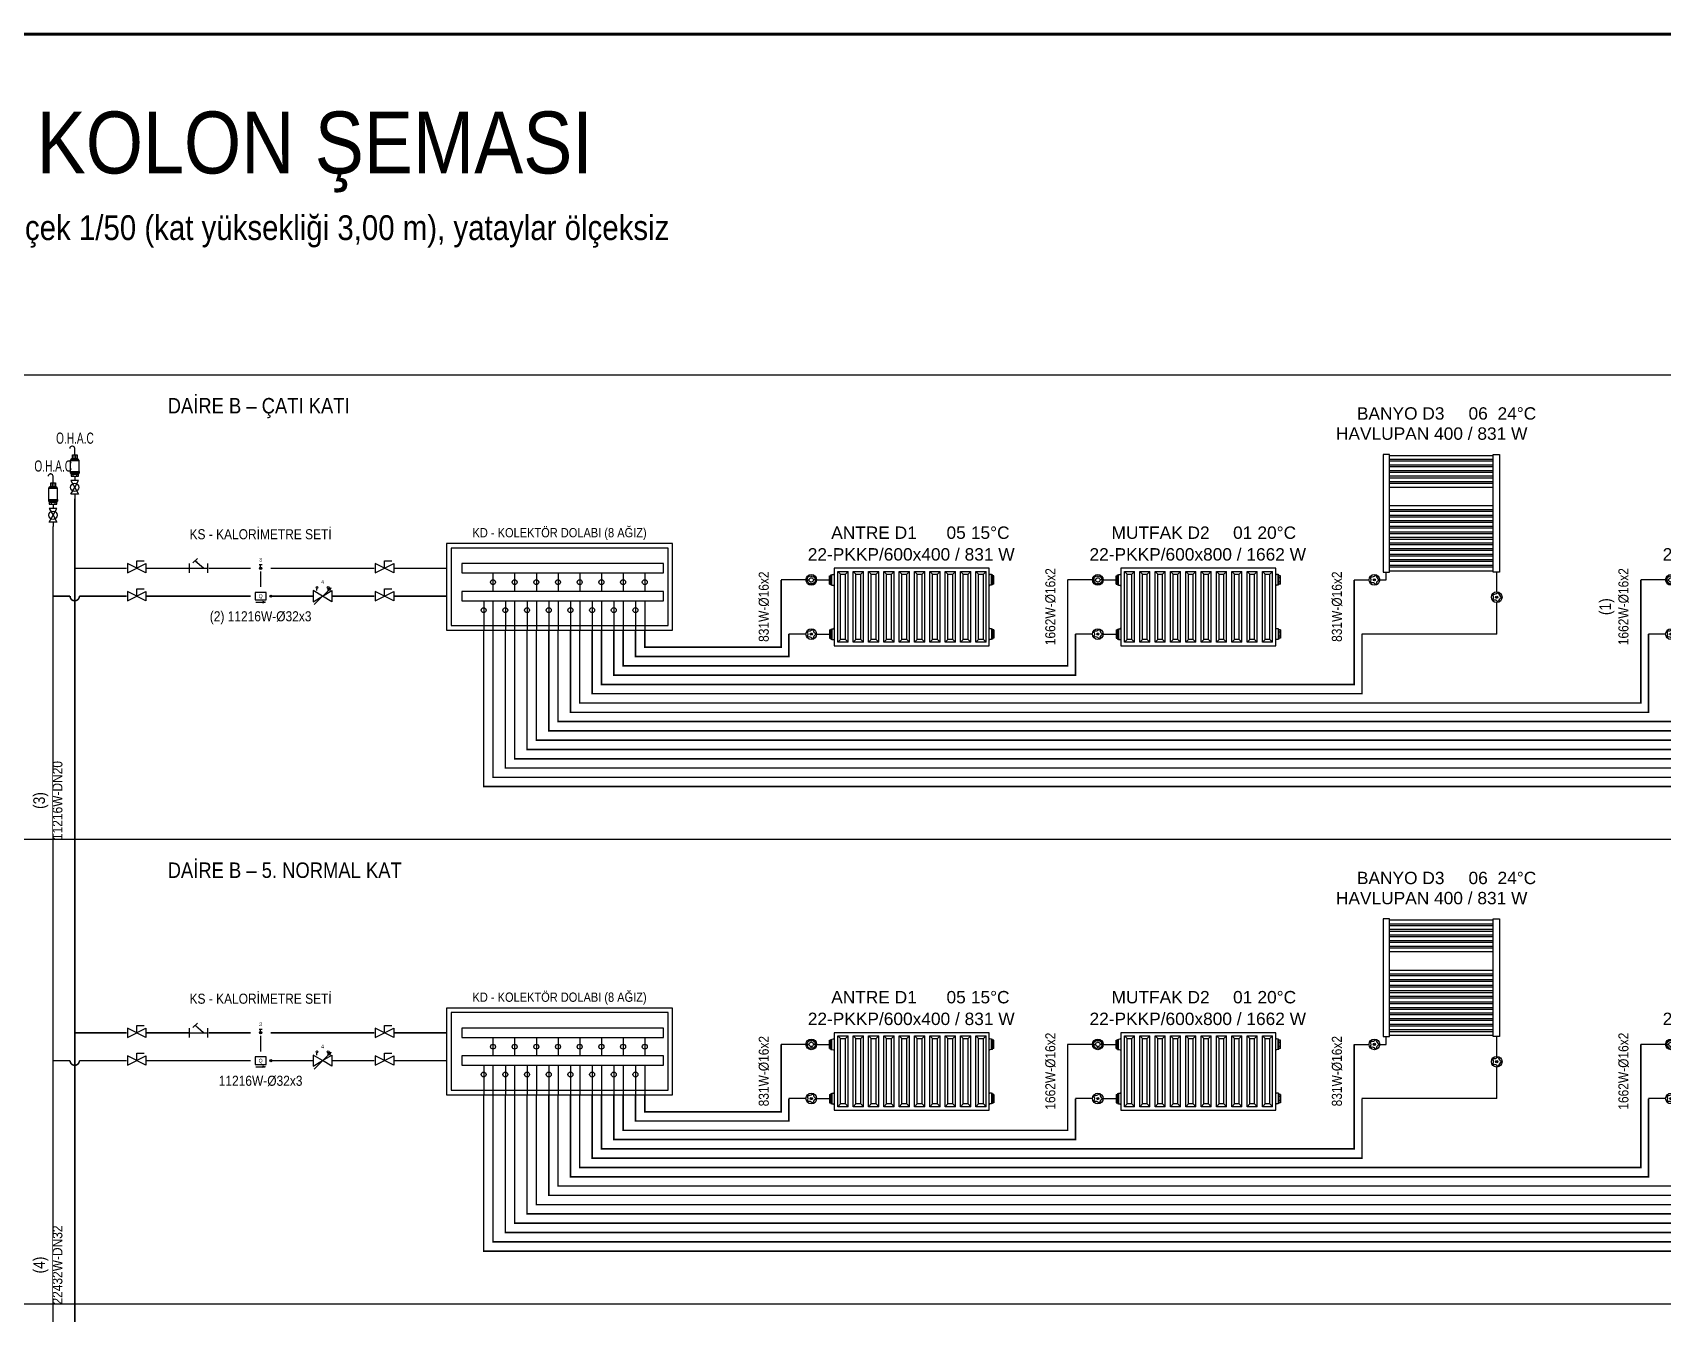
# Model space of a CAD drawing. Header units: centimetres. Extents: x -797 to 10101, y -12981 to 1521.
# Drawn here: x 4873 to 5925, y -2406 to -1579 of the extents above; entities that cross this region are included whole.
import ezdxf
from ezdxf.enums import TextEntityAlignment as Align

# ---------------------------------------------------------------- set-up
doc = ezdxf.new("R2010")
doc.units = ezdxf.units.CM
doc.linetypes.add('DASHED', pattern=[1.524, 1.27, -0.254])
doc.linetypes.add('ISITMA DONUS HATTI', pattern=[1.66, 1.57, -0.02, -0.07])
for name, color, linetype in [('MTY-ISITMA-DONUS-BORU', 30, 'ISITMA DONUS HATTI'), ('MTY-ISITMA-GIDIS-BORU', 10, 'Continuous'), ('MTY-RADYATÖR', 2, 'Continuous'), ('MTY-VANA', 1, 'Continuous'), ('ROTAS-BASLIK', 7, 'Continuous'), ('ROTAS-CIHAZ', 135, 'Continuous'), ('ROTAS-DENEME', 1, 'Continuous'), ('ROTAS-ISITMA-CAP', 41, 'Continuous'), ('ROTAS-ISITMA-DONUS', 30, 'DASHED'), ('ROTAS-ISITMA-GIDIS', 10, 'Continuous'), ('ROTAS-ISITMA-KOLEKTOR', 6, 'Continuous'), ('ROTAS-ISITMA-SEMBOL', 1, 'Continuous'), ('ROTAS-ISITMA-SINYAL', 3, 'DASHED'), ('ROTAS-KAT-BANDI', 8, 'Continuous'), ('ROTAS-KRITIK', 1, 'Continuous'), ('ROTAS-MASKE', 7, 'Continuous'), ('ROTAS-PAFTA', 7, 'Continuous'), ('ROTAS-RADYATOR', 2, 'Continuous'), ('ROTAS-VANA', 1, 'Continuous'), ('ROTAS-YAZI', 7, 'Continuous')]:
    doc.layers.add(name, color=color, linetype=linetype)
doc.styles.add('CAP', font='wturkce.SHX', dxfattribs={"width": 0.65})
doc.styles.add('MTYCAPLT', font='arial.ttf', dxfattribs={"width": 0.65, "height": 1})
doc.styles.add('ROTAS', font='arial.ttf')

# ---------------------------------------------------------------- blocks, each defined once
blk = doc.blocks.new('ROTAS-KOLEKTOR-SEMA-8')
for p, q in [((30, 37), (30, 25)), ((44, 37), (44, 25)), ((58, 37), (58, 25)), ((72, 37), (72, 25)), ((86, 37), (86, 25)), ((100, 37), (100, 25)), ((114, 37), (114, 25)), ((128, 37), (128, 25)), ((24, 19), (24, 0)), ((30, 19), (30, 0)), ((38, 19), (38, 0)), ((44, 19), (44, 0)), ((52, 19), (52, 0)), ((58, 19), (58, 0)), ((66, 19), (66, 0)), ((72, 19), (72, 0)), ((80, 19), (80, 0)), ((86, 19), (86, 0)), ((94, 19), (94, 0)), ((100, 19), (100, 0)), ((108, 19), (108, 0)), ((114, 19), (114, 0)), ((122, 19), (122, 0)), ((128, 19), (128, 0))]:
    blk.add_line(p, q)
for points in [[(0, 0), (146, 0), (146, 56), (0, 56)], [(3, 3), (143, 3), (143, 53), (3, 53)], [(10, 37), (140, 37), (140, 43), (10, 43)], [(10, 19), (140, 19), (140, 25), (10, 25)]]:
    blk.add_lwpolyline(points, close=True)
for centre in [(30, 31), (44, 31), (58, 31), (72, 31), (86, 31), (100, 31), (114, 31), (128, 31), (24, 13), (38, 13), (52, 13), (66, 13), (80, 13), (94, 13), (108, 13), (122, 13)]:
    blk.add_circle(centre, 1.6)
blk = doc.blocks.new('MTY-KURESEL VANA')
at = {"layer": 'MTY-VANA'}
for p, q in [((0, 0), (0, 8)), ((0, 8), (8, 8))]:
    blk.add_line(p, q, dxfattribs=at)
blk.add_lwpolyline([(-10, 5), (-10, -5), (10, 5), (10, -5), (-10, 5)], dxfattribs=at)
at = {"layer": 'MTY-VANA', "style": 'CAP', "width": 0.65}
blk.add_attdef('CAP', text='', height=5, rotation=26.5651, dxfattribs=at).set_placement((0, 0), align=Align.CENTER)
blk = doc.blocks.new('MTY-PISLIK TUTUCU')
at = {"layer": 'MTY-VANA'}
for p, q in [((-10, -5), (-10, 5)), ((-10, 0), (10, 0)), ((10, -5), (10, 5))]:
    blk.add_line(p, q, dxfattribs=at)
at = {"layer": 'MTY-VANA', "color": 1, "ltscale": 75}
for p, q in [((-6.1, 5.8), (-1.4, 10.5)), ((5.1, 0), (-3.7, 8.1))]:
    blk.add_line(p, q, dxfattribs=at)
at = {"layer": 'MTY-VANA', "style": 'CAP', "width": 0.65}
blk.add_attdef('CAP', text='', height=5, dxfattribs=at).set_placement((0, 0), align=Align.CENTER)
blk = doc.blocks.new('ROTAS-KALORIMETRE-SENSOR')
blk.add_hatch(color=7).paths.add_polyline_path([(1.2, 0), (1.2, 0.3), (1, 0.6), (0.8, 0.8), (0.6, 1), (0.3, 1.2), (0, 1.2), (-0.3, 1.2), (-0.6, 1), (-0.8, 0.8), (-1, 0.6), (-1.2, 0.3), (-1.2, 0), (-1.2, -0.3), (-1, -0.6), (-0.8, -0.8), (-0.6, -1), (-0.3, -1.2), (0, -1.2), (0.3, -1.2), (0.6, -1), (0.8, -0.8), (1, -0.6), (1.2, -0.3)])
for p, q in [((-1.6, 4), (1.6, 4)), ((0, 1.2), (0, 4))]:
    blk.add_line(p, q)
blk.add_circle((0, 0), 1.2)
at = {"style": 'ROTAS'}
blk.add_attdef('NO', text='', height=6, dxfattribs=at).set_placement((0, 6), align=Align.BOTTOM_CENTER)
blk = doc.blocks.new('ROTAS-KALORIMETRE-KM')
blk.add_hatch(color=7).paths.add_polyline_path([(12.2, 0), (12.2, 0.3), (12, 0.6), (11.8, 0.8), (11.6, 1), (11.3, 1.2), (11, 1.2), (10.7, 1.2), (10.4, 1), (10.2, 0.8), (10, 0.6), (9.8, 0.3), (9.8, 0), (9.8, -0.3), (10, -0.6), (10.2, -0.8), (10.4, -1), (10.7, -1.2), (11, -1.2), (11.3, -1.2), (11.6, -1), (11.8, -0.8), (12, -0.6), (12.2, -0.3)])
blk.add_line((-5, -6.5), (5, -6.5))
blk.add_lwpolyline([(-6, -4), (6, -4), (6, 4), (-6, 4)], close=True)
blk.add_lwpolyline([(2, -5.5), (5, -6.5), (2, -7.5)])
blk.add_circle((11, 0), 1.2)
at = {"style": 'ROTAS'}
blk.add_text('Q', height=4, dxfattribs=at).set_placement((0, 0), align=Align.MIDDLE_CENTER)
blk.add_attdef('NO', text='', height=6, dxfattribs=at).set_placement((0, 7), align=Align.BOTTOM_CENTER)
blk = doc.blocks.new('ROTAS-BALANS-VANASI')
for p, q in [((-9, -9), (9, 9)), ((-6, 6), (-6, 8.4)), ((6, 6), (6, 8.4))]:
    blk.add_line(p, q)
for points in [[(-10, 6), (-10, -6), (0, 0)], [(10, 6), (10, -6), (0, 0)]]:
    blk.add_lwpolyline(points, close=True)
blk.add_lwpolyline([(5.6, 7.3), (9, 9), (7.3, 5.6)])
for centre in [(-6, 9.4), (6, 9.4)]:
    blk.add_circle(centre, 1)
at = {"style": 'ROTAS'}
blk.add_attdef('NO', text='', height=6, dxfattribs=at).set_placement((0, 12), align=Align.BOTTOM_CENTER)
blk = doc.blocks.new('MTY-RADYATOR KOLON')
at = {"layer": 'MTY-ISITMA-DONUS-BORU'}
for p, q in [((11, 22.5), (0, 22.5)), ((17.9, 22.5), (26.3, 22.5))]:
    blk.add_line(p, q, dxfattribs=at)
at = {"layer": 'MTY-ISITMA-GIDIS-BORU'}
for p, q in [((11, 57.5), (-5, 57.5)), ((17.9, 57.5), (26.3, 57.5))]:
    blk.add_line(p, q, dxfattribs=at)
at = {"layer": 'MTY-RADYATÖR', "color": 15}
for p, q in [((11.7, 57.5), (12.5, 57.5)), ((12.3, 58.4), (11.9, 58.5)), ((12.3, 56.6), (11.9, 56.5)), ((12.8, 59.1), (12.5, 59.4)), ((12.8, 55.9), (12.5, 55.6)), ((13.4, 60), (13.6, 59.6)), ((13.4, 55), (13.6, 55.4)), ((14.5, 60.2), (14.5, 59.4)), ((14.5, 54.8), (14.5, 55.6)), ((15.5, 60), (15.3, 59.6)), ((15.5, 55), (15.3, 55.4)), ((16.1, 59.1), (16.4, 59.4)), ((16.1, 55.9), (16.4, 55.6)), ((17.2, 57.5), (16.4, 57.5)), ((16.6, 58.4), (17, 58.5)), ((16.6, 56.6), (17, 56.5)), ((26.3, 60.2), (27.2, 60.2)), ((26.3, 58.8), (26.3, 60.2)), ((26.3, 58.8), (27.2, 58.8)), ((26.3, 56.2), (26.3, 58.8)), ((26.3, 56.2), (27.2, 56.2)), ((26.3, 54.8), (26.3, 56.2)), ((26.3, 54.8), (27.2, 54.8)), ((27.2, 60.2), (27.2, 60.7)), ((27.2, 60.7), (27.8, 60.7)), ((27.2, 58.8), (27.2, 60.2)), ((27.2, 56.2), (27.2, 58.8)), ((27.2, 54.8), (27.2, 56.2)), ((27.2, 54.3), (27.2, 54.8)), ((27.2, 54.3), (27.8, 54.3)), ((27.8, 60.9), (28.8, 61)), ((27.8, 60.7), (27.8, 60.9)), ((27.8, 54.3), (27.8, 60.7)), ((27.8, 54.1), (27.8, 54.3)), ((27.8, 54.1), (28.8, 54)), ((31.6, 17.2), (31.6, 63)), ((31.6, 63), (38.2, 63)), ((33.4, 61.3), (31.6, 63)), ((33.4, 19), (33.4, 61.3)), ((33.4, 61.3), (36.5, 61.3)), ((36.5, 61.3), (38.2, 63)), ((36.5, 19), (36.5, 61.3)), ((38.2, 17.2), (38.2, 63)), ((41.5, 17.2), (41.5, 63)), ((43.3, 61.3), (41.5, 63)), ((41.5, 63), (48.1, 63)), ((43.3, 19), (43.3, 61.3)), ((43.3, 61.3), (46.4, 61.3)), ((46.4, 61.3), (48.1, 63)), ((46.4, 19), (46.4, 61.3)), ((48.1, 17.2), (48.1, 63)), ((51.5, 17.2), (51.5, 63)), ((53.2, 61.3), (51.5, 63)), ((51.5, 63), (58, 63)), ((53.2, 19), (53.2, 61.3)), ((53.2, 61.3), (56.3, 61.3)), ((56.3, 61.3), (58, 63)), ((56.3, 19), (56.3, 61.3)), ((58, 17.2), (58, 63)), ((61.4, 17.2), (61.4, 63)), ((61.4, 63), (67.9, 63)), ((63.1, 61.3), (61.4, 63)), ((63.1, 19), (63.1, 61.3)), ((63.1, 61.3), (66.2, 61.3)), ((66.2, 61.3), (67.9, 63)), ((66.2, 19), (66.2, 61.3)), ((67.9, 17.2), (67.9, 63)), ((71.3, 17.2), (71.3, 63)), ((71.3, 63), (77.8, 63)), ((73, 61.3), (71.3, 63)), ((73, 19), (73, 61.3)), ((73, 61.3), (76.1, 61.3)), ((76.1, 61.3), (77.8, 63)), ((76.1, 19), (76.1, 61.3)), ((77.8, 17.2), (77.8, 63)), ((81.2, 17.2), (81.2, 63)), ((81.2, 63), (87.7, 63)), ((82.9, 61.3), (81.2, 63)), ((82.9, 19), (82.9, 61.3)), ((82.9, 61.3), (86, 61.3)), ((86, 61.3), (87.7, 63)), ((86, 19), (86, 61.3)), ((87.7, 17.2), (87.7, 63)), ((91.1, 17.2), (91.1, 63)), ((91.1, 63), (97.6, 63)), ((92.8, 61.3), (91.1, 63)), ((92.8, 19), (92.8, 61.3)), ((92.8, 61.3), (95.9, 61.3)), ((95.9, 61.3), (97.6, 63)), ((95.9, 19), (95.9, 61.3)), ((97.6, 17.2), (97.6, 63)), ((101, 17.2), (101, 63)), ((101, 63), (107.5, 63)), ((102.7, 61.3), (101, 63)), ((102.7, 19), (102.7, 61.3)), ((102.7, 61.3), (105.8, 61.3)), ((105.8, 61.3), (107.5, 63)), ((105.8, 19), (105.8, 61.3)), ((107.5, 17.2), (107.5, 63)), ((110.9, 17.2), (110.9, 63)), ((110.9, 63), (117.4, 63)), ((112.6, 61.3), (110.9, 63)), ((112.6, 19), (112.6, 61.3)), ((112.6, 61.3), (115.7, 61.3)), ((115.7, 61.3), (117.4, 63)), ((115.7, 19), (115.7, 61.3)), ((117.4, 17.2), (117.4, 63)), ((120.8, 17.2), (120.8, 63)), ((120.8, 63), (127.3, 63)), ((122.5, 61.3), (120.8, 63)), ((122.5, 19), (122.5, 61.3)), ((122.5, 61.3), (125.6, 61.3)), ((125.6, 61.3), (127.3, 63)), ((125.6, 19), (125.6, 61.3)), ((127.3, 17.2), (127.3, 63)), ((130.8, 60.9), (129.8, 61)), ((130.8, 54.1), (129.8, 54)), ((130.8, 60.7), (130.8, 60.9)), ((130.8, 54.3), (130.8, 60.7)), ((131.4, 60.7), (130.8, 60.7)), ((131.4, 54.3), (130.8, 54.3)), ((130.8, 54.1), (130.8, 54.3)), ((131.4, 60.2), (131.4, 60.7)), ((132.3, 60.2), (131.4, 60.2)), ((131.4, 58.8), (131.4, 60.2)), ((132.3, 58.8), (131.4, 58.8)), ((131.4, 56.2), (131.4, 58.8)), ((132.3, 56.2), (131.4, 56.2)), ((131.4, 54.8), (131.4, 56.2)), ((132.3, 54.8), (131.4, 54.8)), ((131.4, 54.3), (131.4, 54.8)), ((132.3, 58.8), (132.3, 60.2)), ((132.3, 56.2), (132.3, 58.8)), ((132.3, 54.8), (132.3, 56.2)), ((15.2, 22.5), (13.8, 22.5)), ((26.3, 25.2), (27.2, 25.2)), ((26.3, 25.2), (26.3, 23.8)), ((26.3, 23.8), (27.2, 23.8)), ((26.3, 23.8), (26.3, 21.2)), ((26.3, 21.2), (27.2, 21.2)), ((26.3, 21.2), (26.3, 19.8)), ((27.2, 25.7), (27.8, 25.7)), ((27.2, 25.7), (27.2, 25.2)), ((27.2, 25.2), (27.2, 23.8)), ((27.2, 23.8), (27.2, 21.2)), ((27.2, 21.2), (27.2, 19.8)), ((27.8, 25.9), (28.8, 26)), ((27.8, 25.9), (27.8, 25.7)), ((27.8, 25.7), (27.8, 19.3)), ((130.8, 25.9), (129.8, 26)), ((130.8, 25.9), (130.8, 25.7)), ((130.8, 25.7), (130.8, 19.3)), ((131.4, 25.7), (130.8, 25.7)), ((131.4, 25.7), (131.4, 25.2)), ((132.3, 25.2), (131.4, 25.2)), ((131.4, 25.2), (131.4, 23.8)), ((132.3, 23.8), (131.4, 23.8)), ((131.4, 23.8), (131.4, 21.2)), ((132.3, 21.2), (131.4, 21.2)), ((131.4, 21.2), (131.4, 19.8)), ((132.3, 25.2), (132.3, 23.8)), ((132.3, 23.8), (132.3, 21.2)), ((132.3, 21.2), (132.3, 19.8)), ((26.3, 19.8), (27.2, 19.8)), ((27.2, 19.8), (27.2, 19.3)), ((27.2, 19.3), (27.8, 19.3)), ((27.8, 19.3), (27.8, 19.1)), ((27.8, 19.1), (28.8, 19)), ((33.4, 19), (31.6, 17.2)), ((38.2, 17.2), (31.6, 17.2)), ((36.5, 19), (33.4, 19)), ((36.5, 19), (38.2, 17.2)), ((43.3, 19), (41.5, 17.2)), ((48.1, 17.2), (41.5, 17.2)), ((46.4, 19), (43.3, 19)), ((46.4, 19), (48.1, 17.2)), ((53.2, 19), (51.5, 17.2)), ((58, 17.2), (51.5, 17.2)), ((56.3, 19), (53.2, 19)), ((56.3, 19), (58, 17.2)), ((63.1, 19), (61.4, 17.2)), ((67.9, 17.2), (61.4, 17.2)), ((66.2, 19), (63.1, 19)), ((66.2, 19), (67.9, 17.2)), ((73, 19), (71.3, 17.2)), ((77.8, 17.2), (71.3, 17.2)), ((76.1, 19), (73, 19)), ((76.1, 19), (77.8, 17.2)), ((82.9, 19), (81.2, 17.2)), ((87.7, 17.2), (81.2, 17.2)), ((86, 19), (82.9, 19)), ((86, 19), (87.7, 17.2)), ((92.8, 19), (91.1, 17.2)), ((97.6, 17.2), (91.1, 17.2)), ((95.9, 19), (92.8, 19)), ((95.9, 19), (97.6, 17.2)), ((102.7, 19), (101, 17.2)), ((107.5, 17.2), (101, 17.2)), ((105.8, 19), (102.7, 19)), ((105.8, 19), (107.5, 17.2)), ((112.6, 19), (110.9, 17.2)), ((117.4, 17.2), (110.9, 17.2)), ((115.7, 19), (112.6, 19)), ((115.7, 19), (117.4, 17.2)), ((122.5, 19), (120.8, 17.2)), ((127.3, 17.2), (120.8, 17.2)), ((125.6, 19), (122.5, 19)), ((125.6, 19), (127.3, 17.2)), ((130.8, 19.1), (129.8, 19)), ((130.8, 19.3), (130.8, 19.1)), ((131.4, 19.3), (130.8, 19.3)), ((132.3, 19.8), (131.4, 19.8)), ((131.4, 19.8), (131.4, 19.3))]:
    blk.add_line(p, q, dxfattribs=at)
blk.add_lwpolyline([(129.3, 65), (29.3, 65), (29.3, 15), (129.3, 15)], close=True, dxfattribs=at)
for centre, radius in [((14.5, 57.5), 3.45), ((14.5, 57.5), 2.72), ((14.5, 57.5), 1.41), ((14.5, 22.5), 3.45), ((14.5, 22.5), 0.697)]:
    blk.add_circle(centre, radius, dxfattribs=at)
for centre, radius, start, end in [((28.7, 61.6), 0.575, 274, 350), ((28.7, 53.4), 0.575, 10, 86), ((129.8, 61.6), 0.575, 190, 266), ((129.8, 53.4), 0.575, 94, 170), ((12.6, 23.9), 0.622, 108, 180), ((10.3, 22.5), 2.15, 320.2532, 39.7468), ((12.6, 21.1), 0.622, 180, 252), ((12.5, 28.5), 4.01, 267.9571, 308.0429), ((15.2, 24.7), 0.622, 36, 108), ((18.5, 25.4), 2.8, 186.5365, 245.4635), ((18.3, 19.7), 2.6, 112.1116, 175.8884), ((16.8, 22.5), 0.622, 324, 36), ((28.7, 26.6), 0.575, 274, 350), ((129.8, 26.6), 0.575, 190, 266), ((13.1, 18.2), 2.44, 37.6114, 106.3886), ((15.2, 20.3), 0.622, 252, 324), ((28.7, 18.4), 0.575, 10, 86), ((129.8, 18.4), 0.575, 94, 170)]:
    blk.add_arc(centre, radius, start, end, dxfattribs=at)
at = {"layer": 'MTY-RADYATÖR', "color": 2, "style": 'MTYCAPLT', "width": 0.65}
for tag, p, height in [('MAHAL_001', (63.5, 86), 10), ('RAD_001', (69.6, 72.5), 10), ('NO_001', (33.9, 42.2), 15), ('DERECE_001', (86.3, 32.4), 10)]:
    blk.add_attdef(tag, p, '', height=height, dxfattribs=at)
blk = doc.blocks.new('MTY-RADYATÖR BANYOPAN KOLON')
at = {"layer": 'MTY-ISITMA-DONUS-BORU'}
for p, q in [((87, 49.7), (87, 62.5)), ((87, 22.5), (87, 42.8)), ((87, 22.5), (0, 22.5))]:
    blk.add_line(p, q, dxfattribs=at)
at = {"layer": 'MTY-ISITMA-GIDIS-BORU'}
for p, q in [((-5, 57.5), (4.6, 57.5)), ((11.5, 57.5), (15.7, 57.5)), ((15.7, 57.5), (15.7, 62.5))]:
    blk.add_line(p, q, dxfattribs=at)
at = {"layer": 'MTY-RADYATÖR', "color": 15}
for p, q in [((8.7, 57.5), (7.3, 57.5)), ((87.7, 46.3), (86.3, 46.3))]:
    blk.add_line(p, q, dxfattribs=at)
at = {"layer": 'MTY-RADYATÖR', "color": 15, "linetype": 'ByBlock'}
for points in [[(13.7, 138.5), (13.7, 62.5)], [(17.7, 138.5), (13.7, 138.5)], [(17.7, 62.5), (17.7, 138.5)], [(84.7, 137.7), (17.7, 137.7)], [(84.7, 62.5), (84.7, 138.5)], [(84.7, 138.5), (88.7, 138.5)], [(88.7, 138.5), (88.7, 62.5)], [(84.7, 135.2), (17.7, 135.2)], [(84.7, 134.1), (17.7, 134.1)], [(84.7, 131.6), (17.7, 131.6)], [(84.7, 130.5), (17.7, 130.5)], [(84.7, 128), (17.7, 128)], [(84.7, 126.9), (17.7, 126.9)], [(84.7, 124.4), (17.7, 124.4)], [(84.7, 123.3), (17.7, 123.3)], [(84.7, 120.8), (17.7, 120.8)], [(84.7, 119.7), (17.7, 119.7)], [(84.7, 117.2), (17.7, 117.2)], [(84.7, 105.3), (17.7, 105.3)], [(84.7, 102.8), (17.7, 102.8)], [(84.7, 101.7), (17.7, 101.7)], [(84.7, 99.2), (17.7, 99.2)], [(84.7, 98.1), (17.7, 98.1)], [(84.7, 95.6), (17.7, 95.6)], [(84.7, 94.5), (17.7, 94.5)], [(84.7, 92), (17.7, 92)], [(84.7, 90.9), (17.7, 90.9)], [(84.7, 88.4), (17.7, 88.4)], [(84.7, 87.3), (17.7, 87.3)], [(84.7, 84.8), (17.7, 84.8)], [(84.7, 83.7), (17.7, 83.7)], [(84.7, 81.2), (17.7, 81.2)], [(84.7, 80.1), (17.7, 80.1)], [(84.7, 77.6), (17.7, 77.6)], [(84.7, 76.5), (17.7, 76.5)], [(84.7, 74), (17.7, 74)], [(84.7, 72.9), (17.7, 72.9)], [(84.7, 70.4), (17.7, 70.4)], [(84.7, 69.3), (17.7, 69.3)], [(84.7, 66.9), (17.7, 66.9)], [(84.7, 65.7), (17.7, 65.7)], [(84.7, 63.2), (17.7, 63.2)], [(13.7, 62.5), (17.7, 62.5)], [(88.7, 62.5), (84.7, 62.5)]]:
    blk.add_lwpolyline(points, dxfattribs=at)
at = {"layer": 'MTY-RADYATÖR', "color": 15}
for centre, radius in [((8, 57.5), 3.45), ((8, 57.5), 0.697), ((87, 46.3), 3.45), ((87, 46.3), 0.697)]:
    blk.add_circle(centre, radius, dxfattribs=at)
for centre, radius, start, end in [((6.1, 58.9), 0.622, 108, 180), ((3.8, 57.5), 2.15, 320.2532, 39.7468), ((6.1, 56.1), 0.622, 180, 252), ((6.1, 63.5), 4.01, 267.9571, 308.0429), ((6.6, 53.2), 2.44, 37.6114, 106.3886), ((8.7, 59.7), 0.622, 36, 108), ((8.7, 55.3), 0.622, 252, 324), ((12, 60.4), 2.8, 186.5365, 245.4635), ((11.8, 54.7), 2.6, 112.1116, 175.8884), ((10.4, 57.5), 0.622, 324, 36), ((85.1, 47.7), 0.622, 108, 180), ((82.8, 46.3), 2.15, 320.2532, 39.7468), ((85.1, 44.9), 0.622, 180, 252), ((85, 52.3), 4.01, 267.9571, 308.0429), ((85.6, 42), 2.44, 37.6114, 106.3886), ((87.7, 48.5), 0.622, 36, 108), ((87.7, 44.1), 0.622, 252, 324), ((91, 49.2), 2.8, 186.5365, 245.4635), ((90.8, 43.5), 2.6, 112.1116, 175.8884), ((89.3, 46.3), 0.622, 324, 36)]:
    blk.add_arc(centre, radius, start, end, dxfattribs=at)
at = {"layer": 'MTY-RADYATÖR', "style": 'MTYCAPLT', "width": 0.65}
for tag, p, height in [('MAHAL_001', (35.4, 157.7), 10), ('RAD_001', (41.5, 142.7), 10), ('DERECE_001', (32.2, 111.8), 10), ('NO_001', (40.8, 78), 15)]:
    blk.add_attdef(tag, p, '', height=height, dxfattribs=at)
blk = doc.blocks.new('MTY-O.H.A.C')
at = {"layer": 'MTY-VANA', "color": 2, "lineweight": -3}
for p, q in [((-2.4, 56.5), (-3, 56.5)), ((0, 47.1), (0, 54.1))]:
    blk.add_line(p, q, dxfattribs=at)
at = {"layer": 'MTY-VANA', "color": 2}
for p, q in [((-4.5, 41.1), (-3.5, 42.6)), ((-4.5, 41.1), (4.5, 41.1)), ((-4.5, 29.2), (-4.5, 41.1)), ((-3.5, 43.1), (3.5, 43.1)), ((-3.5, 42.6), (-3.5, 43.1)), ((-3.5, 42.6), (3.5, 42.6)), ((-2.5, 47.1), (2.5, 47.1)), ((-2.5, 43.1), (-2.5, 47.1)), ((-1, 47.1), (-1, 43.1)), ((1, 47.1), (1, 43.1)), ((2.5, 47.1), (2.5, 43.1)), ((3.5, 42.6), (3.5, 43.1)), ((3.5, 42.6), (4.5, 41.1)), ((4.5, 41.1), (4.5, 29.2)), ((-5, 29.2), (5, 29.2)), ((-5, 29.2), (-5, 27.7)), ((-5, 27.7), (5, 27.7)), ((-5, 27.7), (-4, 26.2)), ((-4, 26.2), (4, 26.2)), ((-4, 26.2), (-4, 24.2)), ((-4, 24.2), (4, 24.2)), ((-2, 26.2), (-2, 24.2)), ((2, 26.2), (2, 24.2)), ((4, 26.2), (5, 27.7)), ((4, 24.2), (4, 26.2)), ((5, 27.7), (5, 29.2))]:
    blk.add_line(p, q, dxfattribs=at)
at = {"layer": 'MTY-VANA', "lineweight": -3}
for p, q in [((0, 24.2), (0, 19.4)), ((0, 4.8), (0, 0))]:
    blk.add_line(p, q, dxfattribs=at)
at = {"layer": 'MTY-VANA'}
for points in [[(4.2, 19.4), (-4.2, 19.4), (0, 12.1)], [(4.2, 4.8), (-4.2, 4.8), (0, 12.1)]]:
    blk.add_lwpolyline(points, close=True, dxfattribs=at)
blk.add_circle((0, 12.1), 4.46, dxfattribs=at)
at = {"layer": 'MTY-VANA', "color": 2, "lineweight": -3}
for centre, start, end in [((-3, 54.1), 90, 180), ((-2.4, 54.1), 0, 90)]:
    blk.add_arc(centre, 2.36, start, end, dxfattribs=at)
at = {"layer": 'MTY-VANA', "color": 2, "lineweight": -3, "style": 'MTYCAPLT', "width": 0.65}
blk.add_text('O.H.A.C', height=12, dxfattribs=at).set_placement((0.2, 65.1), align=Align.MIDDLE_CENTER)
at = {"layer": 'MTY-VANA', "style": 'MTYCAPLT', "width": 0.65}
blk.add_attdef('CAP', text='', height=10, rotation=270, dxfattribs=at).set_placement((0, 2.4), align=Align.CENTER)

msp = doc.modelspace()

# ---------------------------------------------------------------- linework, layer by layer
at = {"layer": 'ROTAS-ISITMA-DONUS', "ltscale": 12, "const_width": 1}
for points in [[(4886, -4130), (4886, -3973, -1), (4886, -3967), (4886, -1898)], [(4886, -1943), (4897, -1943, 1), (4903, -1943), (5140, -1943)], [(4886, -2243), (4897, -2243, 1), (4903, -2243), (5140, -2243)]]:
    msp.add_lwpolyline(points, format="xyb", dxfattribs=at)
for points in [[(5164, -1965), (5164, -2066), (6656, -2066), (6656, -1967.5)], [(5178, -1965), (5178, -2054), (6471, -2054), (6471, -1967.5)], [(5192, -1965), (5192, -2042), (6286, -2042), (6286, -1967.5)], [(5206, -1965), (5206, -2030), (6101, -2030), (6101, -1967.5)], [(5220, -1965), (5220, -2018), (5916, -2018), (5916, -1967.5)], [(5234, -1965), (5234, -2006), (5731, -2006), (5731, -1967.5)], [(5248, -1965), (5248, -1994), (5546, -1994), (5546, -1967.5)], [(5262, -1965), (5262, -1982), (5361, -1982), (5361, -1967.5)], [(5164, -2265), (5164, -2366), (6656, -2366), (6656, -2267.5)], [(5178, -2265), (5178, -2354), (6471, -2354), (6471, -2267.5)], [(5192, -2265), (5192, -2342), (6286, -2342), (6286, -2267.5)], [(5206, -2265), (5206, -2330), (6101, -2330), (6101, -2267.5)], [(5220, -2265), (5220, -2318), (5916, -2318), (5916, -2267.5)], [(5234, -2265), (5234, -2306), (5731, -2306), (5731, -2267.5)], [(5248, -2265), (5248, -2294), (5546, -2294), (5546, -2267.5)], [(5262, -2265), (5262, -2282), (5361, -2282), (5361, -2267.5)]]:
    msp.add_lwpolyline(points, dxfattribs=at)
at = {"layer": 'ROTAS-ISITMA-GIDIS', "const_width": 1}
for points in [[(4900, -3970), (4900, -1880)], [(4900, -1925), (5140, -1925)], [(5170, -1965), (5170, -2060), (6651, -2060), (6651, -1932.5)], [(5184, -1965), (5184, -2048), (6466, -2048), (6466, -1932.5)], [(5198, -1965), (5198, -2036), (6281, -2036), (6281, -1932.5)], [(5212, -1965), (5212, -2024), (6096, -2024), (6096, -1932.5)], [(5226, -1965), (5226, -2012), (5911, -2012), (5911, -1932.5)], [(5240, -1965), (5240, -2000), (5726, -2000), (5726, -1932.5)], [(5254, -1965), (5254, -1988), (5541, -1988), (5541, -1932.5)], [(5268, -1965), (5268, -1976), (5356, -1976), (5356, -1932.5)], [(4900, -2225), (5140, -2225)], [(5170, -2265), (5170, -2360), (6651, -2360), (6651, -2232.5)], [(5184, -2265), (5184, -2348), (6466, -2348), (6466, -2232.5)], [(5198, -2265), (5198, -2336), (6281, -2336), (6281, -2232.5)], [(5212, -2265), (5212, -2324), (6096, -2324), (6096, -2232.5)], [(5226, -2265), (5226, -2312), (5911, -2312), (5911, -2232.5)], [(5240, -2265), (5240, -2300), (5726, -2300), (5726, -2232.5)], [(5254, -2265), (5254, -2288), (5541, -2288), (5541, -2232.5)], [(5268, -2265), (5268, -2276), (5356, -2276), (5356, -2232.5)]]:
    msp.add_lwpolyline(points, dxfattribs=at)
at = {"layer": 'ROTAS-KAT-BANDI'}
for points in [[(2000, -1800), (7400, -1800)], [(2000, -2100), (7400, -2100)], [(2000, -2400), (7400, -2400)]]:
    msp.add_lwpolyline(points, dxfattribs=at)

# ---------------------------------------------------------------- block references
at = {"layer": 'ROTAS-ISITMA-KOLEKTOR'}
for p in [(5140, -1965), (5140, -2265)]:
    msp.add_blockref('ROTAS-KOLEKTOR-SEMA-8', p, dxfattribs=at)
at = {"layer": 'ROTAS-RADYATOR'}
ref = msp.add_blockref('MTY-RADYATOR KOLON', (5916, -1990), dxfattribs=at)
ref.add_attrib('RAD_001', '22-PKKP/600x800 / 1662 W', dxfattribs={"layer": 'MTY-RADYATÖR', "color": 2, "height": 8, "style": 'MTYCAPLT'}).set_placement((5995, -1916), align=Align.MIDDLE_CENTER)
ref.add_attrib('NO_001', '13', dxfattribs={"layer": 'MTY-RADYATÖR', "color": 2, "height": 8, "style": 'MTYCAPLT'}).set_placement((6024, -1902), align=Align.MIDDLE_CENTER)
ref.add_attrib('DERECE_001', '20°C', dxfattribs={"layer": 'MTY-RADYATÖR', "color": 2, "height": 8, "style": 'MTYCAPLT'}).set_placement((6046, -1902), align=Align.MIDDLE_CENTER)
ref.add_attrib('MAHAL_001', 'ODA D4', dxfattribs={"layer": 'MTY-RADYATÖR', "color": 2, "height": 8, "style": 'MTYCAPLT'}).set_placement((5971, -1902), align=Align.MIDDLE_CENTER)
ref = msp.add_blockref('MTY-RADYATOR KOLON', (5916, -2290), dxfattribs=at)
ref.add_attrib('RAD_001', '22-PKKP/600x800 / 1662 W', dxfattribs={"layer": 'MTY-RADYATÖR', "color": 2, "height": 8, "style": 'MTYCAPLT'}).set_placement((5995, -2216), align=Align.MIDDLE_CENTER)
ref.add_attrib('NO_001', '13', dxfattribs={"layer": 'MTY-RADYATÖR', "color": 2, "height": 8, "style": 'MTYCAPLT'}).set_placement((6024, -2202), align=Align.MIDDLE_CENTER)
ref.add_attrib('DERECE_001', '20°C', dxfattribs={"layer": 'MTY-RADYATÖR', "color": 2, "height": 8, "style": 'MTYCAPLT'}).set_placement((6046, -2202), align=Align.MIDDLE_CENTER)
ref.add_attrib('MAHAL_001', 'ODA D4', dxfattribs={"layer": 'MTY-RADYATÖR', "color": 2, "height": 8, "style": 'MTYCAPLT'}).set_placement((5971, -2202), align=Align.MIDDLE_CENTER)
at = {"layer": 'ROTAS-VANA', "xscale": 0.6, "yscale": 0.6}
for p in [(4900, -1880), (4886, -1898)]:
    msp.add_blockref('MTY-O.H.A.C', p, dxfattribs=at)

# ---------------------------------------------------------------- wipeouts: each hides what was drawn before it
for points in [[(4292.4, -1680), (5087.6, -1680), (5087.6, -1620), (4292.4, -1620)], [(4129, -1717), (5263, -1717), (5263, -1693), (4129, -1693)], [(4957.5, -1830.5), (5059.4, -1830.5), (5059.4, -1815.5), (4957.5, -1815.5)], [(5724, -1844), (5824, -1844), (5824, -1832), (5724, -1832)], [(4981.9, -1907.9), (5054.8, -1907.9), (5054.8, -1898.1), (4981.9, -1898.1)], [(5380.8, -1922), (5495.2, -1922), (5495.2, -1910), (5380.8, -1910)], [(5563.4, -1922), (5682.6, -1922), (5682.6, -1910), (5563.4, -1910)], [(4957.5, -2130.5), (5079.8, -2130.5), (5079.8, -2115.5), (4957.5, -2115.5)], [(5724, -2144), (5824, -2144), (5824, -2132), (5724, -2132)], [(4981.9, -2207.9), (5054.8, -2207.9), (5054.8, -2198.1), (4981.9, -2198.1)], [(5380.8, -2222), (5495.2, -2222), (5495.2, -2210), (5380.8, -2210)], [(5563.4, -2222), (5682.6, -2222), (5682.6, -2210), (5563.4, -2210)]]:
    msp.add_wipeout(points).dxf.layer = 'ROTAS-MASKE'

# ---------------------------------------------------------------- next in the draw order: texts
at = {"layer": 'ROTAS-BASLIK', "style": 'ROTAS', "width": 0.85}
msp.add_text('KALORİFER TESİSAT PROJESİ KOLON ŞEMASI', height=40, dxfattribs=at).set_placement((4700, -1650), align=Align.MIDDLE_CENTER)
at = {"layer": 'ROTAS-CIHAZ', "style": 'ROTAS', "width": 0.85}
for p in [(5020, -1903), (5020, -2203)]:
    msp.add_text('KS - KALORİMETRE SETİ', height=6.5, dxfattribs=at).set_placement(p, align=Align.MIDDLE_CENTER)
at = {"layer": 'ROTAS-DENEME', "style": 'ROTAS', "width": 0.85}
msp.add_text('DENEME – Güngören B1 Blok verisi; kolektörlü dağıtım, mahal yerleşimi temsilî; düşey ölçek 1/50 (kat yüksekliği 3,00 m), yataylar ölçeksiz', height=16, dxfattribs=at).set_placement((4700, -1705), align=Align.MIDDLE_CENTER)
at = {"layer": 'ROTAS-YAZI', "style": 'ROTAS', "width": 0.85}
for s, p in [('DAİRE B – ÇATI KATI', (4960, -1828)), ('DAİRE B – 5. NORMAL KAT', (4960, -2128))]:
    msp.add_text(s, height=10, dxfattribs=at).set_placement(p, align=Align.BOTTOM_LEFT)

# ---------------------------------------------------------------- next in the draw order: wipeouts: each hides what was drawn before it
for points in [[(5732.8, -1831), (5775.2, -1831), (5775.2, -1819), (5732.8, -1819)], [(5797.2, -1831), (5810.8, -1831), (5810.8, -1819), (5797.2, -1819)], [(5817.4, -1831), (5840.6, -1831), (5840.6, -1819), (5817.4, -1819)], [(5165.6, -1906.5), (5257.4, -1906.5), (5257.4, -1897.5), (5165.6, -1897.5)], [(5392.8, -1908), (5435.2, -1908), (5435.2, -1896), (5392.8, -1896)], [(5460.2, -1908), (5473.8, -1908), (5473.8, -1896), (5460.2, -1896)], [(5575.4, -1908), (5622.6, -1908), (5622.6, -1896), (5575.4, -1896)], [(5645.2, -1908), (5658.8, -1908), (5658.8, -1896), (5645.2, -1896)], [(4933.5, -1929), (4946.5, -1929), (4946.5, -1921), (4933.5, -1921)], [(4973.5, -1929), (4986.5, -1929), (4986.5, -1921), (4973.5, -1921)], [(5013.5, -1929), (5026.5, -1929), (5026.5, -1921), (5013.5, -1921)], [(5093.5, -1929), (5106.5, -1929), (5106.5, -1921), (5093.5, -1921)], [(5906.6, -1971.2), (5906.6, -1931.5), (5896.9, -1931.5), (5896.9, -1971.2)], [(4933.5, -1947), (4946.5, -1947), (4946.5, -1939), (4933.5, -1939)], [(5013.5, -1947), (5026.5, -1947), (5026.5, -1939), (5013.5, -1939)], [(5053.5, -1947), (5066.5, -1947), (5066.5, -1939), (5053.5, -1939)], [(5093.5, -1947), (5106.5, -1947), (5106.5, -1939), (5093.5, -1939)], [(4895.6, -2096.5), (4895.6, -2056.8), (4885.9, -2056.8), (4885.9, -2096.5)], [(5732.8, -2131), (5775.2, -2131), (5775.2, -2119), (5732.8, -2119)], [(5797.2, -2131), (5810.8, -2131), (5810.8, -2119), (5797.2, -2119)], [(5817.4, -2131), (5840.6, -2131), (5840.6, -2119), (5817.4, -2119)], [(5165.6, -2206.5), (5257.4, -2206.5), (5257.4, -2197.5), (5165.6, -2197.5)], [(5392.8, -2208), (5435.2, -2208), (5435.2, -2196), (5392.8, -2196)], [(5460.2, -2208), (5473.8, -2208), (5473.8, -2196), (5460.2, -2196)], [(5575.4, -2208), (5622.6, -2208), (5622.6, -2196), (5575.4, -2196)], [(5645.2, -2208), (5658.8, -2208), (5658.8, -2196), (5645.2, -2196)], [(4933.5, -2229), (4946.5, -2229), (4946.5, -2221), (4933.5, -2221)], [(4973.5, -2229), (4986.5, -2229), (4986.5, -2221), (4973.5, -2221)], [(5013.5, -2229), (5026.5, -2229), (5026.5, -2221), (5013.5, -2221)], [(5093.5, -2229), (5106.5, -2229), (5106.5, -2221), (5093.5, -2221)], [(4933.5, -2247), (4946.5, -2247), (4946.5, -2239), (4933.5, -2239)], [(5013.5, -2247), (5026.5, -2247), (5026.5, -2239), (5013.5, -2239)], [(5053.5, -2247), (5066.5, -2247), (5066.5, -2239), (5053.5, -2239)], [(5093.5, -2247), (5106.5, -2247), (5106.5, -2239), (5093.5, -2239)], [(5906.6, -2271.2), (5906.6, -2231.5), (5896.9, -2231.5), (5896.9, -2271.2)], [(4895.6, -2396.5), (4895.6, -2356.8), (4885.9, -2356.8), (4885.9, -2396.5)]]:
    msp.add_wipeout(points).dxf.layer = 'ROTAS-MASKE'

# ---------------------------------------------------------------- next in the draw order: linework, layer by layer
at = {"layer": 'ROTAS-ISITMA-SINYAL', "ltscale": 0.3}
for points in [[(5020, -1927), (5020, -1937)], [(5020, -2227), (5020, -2237)]]:
    msp.add_lwpolyline(points, dxfattribs=at)

# ---------------------------------------------------------------- next in the draw order: block references
at = {"layer": 'ROTAS-ISITMA-SEMBOL', "xscale": 0.6, "yscale": 0.6}
for name, p in [('MTY-KURESEL VANA', (4940, -1925)), ('MTY-PISLIK TUTUCU', (4980, -1925)), ('MTY-KURESEL VANA', (5100, -1925)), ('MTY-KURESEL VANA', (4940, -1943)), ('ROTAS-KALORIMETRE-KM', (5020, -1943)), ('MTY-KURESEL VANA', (5100, -1943)), ('MTY-PISLIK TUTUCU', (4980, -2225)), ('MTY-KURESEL VANA', (4940, -2225)), ('MTY-KURESEL VANA', (5100, -2225)), ('MTY-KURESEL VANA', (4940, -2243)), ('ROTAS-KALORIMETRE-KM', (5020, -2243)), ('MTY-KURESEL VANA', (5100, -2243))]:
    msp.add_blockref(name, p, dxfattribs=at)
at = {"layer": 'ROTAS-ISITMA-SEMBOL'}
ref = msp.add_blockref('ROTAS-KALORIMETRE-SENSOR', (5020, -1925), dxfattribs=dict(at, xscale=0.6, yscale=0.6))
ref.add_attrib('NO', '3', dxfattribs={"layer": '0', "height": 2.4, "style": 'ROTAS'}).set_placement((5020, -1921.4), align=Align.BOTTOM_CENTER)
ref = msp.add_blockref('ROTAS-BALANS-VANASI', (5060, -1943), dxfattribs=dict(at, xscale=0.6, yscale=0.6))
ref.add_attrib('NO', '4', dxfattribs={"layer": '0', "height": 2.4, "style": 'ROTAS'}).set_placement((5060, -1935.8), align=Align.BOTTOM_CENTER)
ref = msp.add_blockref('ROTAS-KALORIMETRE-SENSOR', (5020, -2225), dxfattribs=dict(at, xscale=0.6, yscale=0.6))
ref.add_attrib('NO', '3', dxfattribs={"layer": '0', "height": 2.4, "style": 'ROTAS'}).set_placement((5020, -2221.4), align=Align.BOTTOM_CENTER)
ref = msp.add_blockref('ROTAS-BALANS-VANASI', (5060, -2243), dxfattribs=dict(at, xscale=0.6, yscale=0.6))
ref.add_attrib('NO', '4', dxfattribs={"layer": '0', "height": 2.4, "style": 'ROTAS'}).set_placement((5060, -2235.8), align=Align.BOTTOM_CENTER)
at = {"layer": 'ROTAS-RADYATOR'}
ref = msp.add_blockref('MTY-RADYATÖR BANYOPAN KOLON', (5731, -1990), dxfattribs=at)
ref.add_attrib('RAD_001', 'HAVLUPAN 400 / 831 W', dxfattribs={"layer": 'MTY-RADYATÖR', "height": 8, "style": 'MTYCAPLT'}).set_placement((5776, -1838), align=Align.MIDDLE_CENTER)
ref.add_attrib('NO_001', '06', dxfattribs={"layer": 'MTY-RADYATÖR', "height": 8, "style": 'MTYCAPLT'}).set_placement((5806, -1825), align=Align.MIDDLE_CENTER)
ref.add_attrib('DERECE_001', '24°C', dxfattribs={"layer": 'MTY-RADYATÖR', "height": 8, "style": 'MTYCAPLT'}).set_placement((5831, -1825), align=Align.MIDDLE_CENTER)
ref.add_attrib('MAHAL_001', 'BANYO D3', dxfattribs={"layer": 'MTY-RADYATÖR', "height": 8, "style": 'MTYCAPLT'}).set_placement((5756, -1825), align=Align.MIDDLE_CENTER)
ref = msp.add_blockref('MTY-RADYATÖR BANYOPAN KOLON', (5731, -2290), dxfattribs=at)
ref.add_attrib('RAD_001', 'HAVLUPAN 400 / 831 W', dxfattribs={"layer": 'MTY-RADYATÖR', "height": 8, "style": 'MTYCAPLT'}).set_placement((5776, -2138), align=Align.MIDDLE_CENTER)
ref.add_attrib('NO_001', '06', dxfattribs={"layer": 'MTY-RADYATÖR', "height": 8, "style": 'MTYCAPLT'}).set_placement((5806, -2125), align=Align.MIDDLE_CENTER)
ref.add_attrib('DERECE_001', '24°C', dxfattribs={"layer": 'MTY-RADYATÖR', "height": 8, "style": 'MTYCAPLT'}).set_placement((5831, -2125), align=Align.MIDDLE_CENTER)
ref.add_attrib('MAHAL_001', 'BANYO D3', dxfattribs={"layer": 'MTY-RADYATÖR', "height": 8, "style": 'MTYCAPLT'}).set_placement((5756, -2125), align=Align.MIDDLE_CENTER)

# ---------------------------------------------------------------- next in the draw order: texts
at = {"layer": 'ROTAS-ISITMA-CAP', "style": 'ROTAS', "width": 0.85}
for s, p in [('1662W-Ø16x2', (5905, -1949.8)), ('11216W-DN20', (4894, -2075)), ('1662W-Ø16x2', (5905, -2249.8)), ('22432W-DN32', (4894, -2375))]:
    msp.add_text(s, height=6.5, rotation=90, dxfattribs=at).set_placement(p, align=Align.BOTTOM_CENTER)
at = {"layer": 'ROTAS-ISITMA-KOLEKTOR', "style": 'ROTAS', "width": 0.85}
for p in [(5213, -1902), (5213, -2202)]:
    msp.add_text('KD - KOLEKTÖR DOLABI (8 AĞIZ)', height=6, dxfattribs=at).set_placement(p, align=Align.MIDDLE_CENTER)

# ---------------------------------------------------------------- next in the draw order: wipeouts: each hides what was drawn before it
for points in [[(5477.4, -1908), (5500.6, -1908), (5500.6, -1896), (5477.4, -1896)], [(5662.4, -1908), (5685.6, -1908), (5685.6, -1896), (5662.4, -1896)], [(5477.4, -2208), (5500.6, -2208), (5500.6, -2196), (5477.4, -2196)], [(5662.4, -2208), (5685.6, -2208), (5685.6, -2196), (5662.4, -2196)]]:
    msp.add_wipeout(points).dxf.layer = 'ROTAS-MASKE'

# ---------------------------------------------------------------- next in the draw order: block references
at = {"layer": 'ROTAS-RADYATOR'}
ref = msp.add_blockref('MTY-RADYATOR KOLON', (5361, -1990), dxfattribs=at)
ref.add_attrib('RAD_001', '22-PKKP/600x400 / 831 W', dxfattribs={"layer": 'MTY-RADYATÖR', "color": 2, "height": 8, "style": 'MTYCAPLT'}).set_placement((5440, -1916), align=Align.MIDDLE_CENTER)
ref.add_attrib('NO_001', '05', dxfattribs={"layer": 'MTY-RADYATÖR', "color": 2, "height": 8, "style": 'MTYCAPLT'}).set_placement((5469, -1902), align=Align.MIDDLE_CENTER)
ref.add_attrib('DERECE_001', '15°C', dxfattribs={"layer": 'MTY-RADYATÖR', "color": 2, "height": 8, "style": 'MTYCAPLT'}).set_placement((5491, -1902), align=Align.MIDDLE_CENTER)
ref.add_attrib('MAHAL_001', 'ANTRE D1', dxfattribs={"layer": 'MTY-RADYATÖR', "color": 2, "height": 8, "style": 'MTYCAPLT'}).set_placement((5416, -1902), align=Align.MIDDLE_CENTER)
ref = msp.add_blockref('MTY-RADYATOR KOLON', (5546, -1990), dxfattribs=at)
ref.add_attrib('RAD_001', '22-PKKP/600x800 / 1662 W', dxfattribs={"layer": 'MTY-RADYATÖR', "color": 2, "height": 8, "style": 'MTYCAPLT'}).set_placement((5625, -1916), align=Align.MIDDLE_CENTER)
ref.add_attrib('NO_001', '01', dxfattribs={"layer": 'MTY-RADYATÖR', "color": 2, "height": 8, "style": 'MTYCAPLT'}).set_placement((5654, -1902), align=Align.MIDDLE_CENTER)
ref.add_attrib('DERECE_001', '20°C', dxfattribs={"layer": 'MTY-RADYATÖR', "color": 2, "height": 8, "style": 'MTYCAPLT'}).set_placement((5676, -1902), align=Align.MIDDLE_CENTER)
ref.add_attrib('MAHAL_001', 'MUTFAK D2', dxfattribs={"layer": 'MTY-RADYATÖR', "color": 2, "height": 8, "style": 'MTYCAPLT'}).set_placement((5601, -1902), align=Align.MIDDLE_CENTER)
ref = msp.add_blockref('MTY-RADYATOR KOLON', (5361, -2290), dxfattribs=at)
ref.add_attrib('RAD_001', '22-PKKP/600x400 / 831 W', dxfattribs={"layer": 'MTY-RADYATÖR', "color": 2, "height": 8, "style": 'MTYCAPLT'}).set_placement((5440, -2216), align=Align.MIDDLE_CENTER)
ref.add_attrib('NO_001', '05', dxfattribs={"layer": 'MTY-RADYATÖR', "color": 2, "height": 8, "style": 'MTYCAPLT'}).set_placement((5469, -2202), align=Align.MIDDLE_CENTER)
ref.add_attrib('DERECE_001', '15°C', dxfattribs={"layer": 'MTY-RADYATÖR', "color": 2, "height": 8, "style": 'MTYCAPLT'}).set_placement((5491, -2202), align=Align.MIDDLE_CENTER)
ref.add_attrib('MAHAL_001', 'ANTRE D1', dxfattribs={"layer": 'MTY-RADYATÖR', "color": 2, "height": 8, "style": 'MTYCAPLT'}).set_placement((5416, -2202), align=Align.MIDDLE_CENTER)
ref = msp.add_blockref('MTY-RADYATOR KOLON', (5546, -2290), dxfattribs=at)
ref.add_attrib('RAD_001', '22-PKKP/600x800 / 1662 W', dxfattribs={"layer": 'MTY-RADYATÖR', "color": 2, "height": 8, "style": 'MTYCAPLT'}).set_placement((5625, -2216), align=Align.MIDDLE_CENTER)
ref.add_attrib('NO_001', '01', dxfattribs={"layer": 'MTY-RADYATÖR', "color": 2, "height": 8, "style": 'MTYCAPLT'}).set_placement((5654, -2202), align=Align.MIDDLE_CENTER)
ref.add_attrib('DERECE_001', '20°C', dxfattribs={"layer": 'MTY-RADYATÖR', "color": 2, "height": 8, "style": 'MTYCAPLT'}).set_placement((5676, -2202), align=Align.MIDDLE_CENTER)
ref.add_attrib('MAHAL_001', 'MUTFAK D2', dxfattribs={"layer": 'MTY-RADYATÖR', "color": 2, "height": 8, "style": 'MTYCAPLT'}).set_placement((5601, -2202), align=Align.MIDDLE_CENTER)

# ---------------------------------------------------------------- next in the draw order: wipeouts: each hides what was drawn before it
for points in [[(5721.6, -1969.6), (5721.6, -1933.2), (5711.9, -1933.2), (5711.9, -1969.6)], [(5895.9, -1959.2), (5895.9, -1944), (5884.6, -1944), (5884.6, -1959.2)], [(4990.2, -1960.9), (5046.5, -1960.9), (5046.5, -1951.1), (4990.2, -1951.1)], [(4884.9, -2084.5), (4884.9, -2069.3), (4873.6, -2069.3), (4873.6, -2084.5)], [(5721.6, -2269.6), (5721.6, -2233.2), (5711.9, -2233.2), (5711.9, -2269.6)], [(4996.9, -2260.9), (5039.9, -2260.9), (5039.9, -2251.1), (4996.9, -2251.1)], [(4884.9, -2384.5), (4884.9, -2369.3), (4873.6, -2369.3), (4873.6, -2384.5)]]:
    msp.add_wipeout(points).dxf.layer = 'ROTAS-MASKE'

# ---------------------------------------------------------------- next in the draw order: texts
at = {"layer": 'ROTAS-ISITMA-CAP', "style": 'ROTAS', "width": 0.85}
for p in [(5720, -1949.8), (5720, -2249.8)]:
    msp.add_text('831W-Ø16x2', height=6.5, rotation=90, dxfattribs=at).set_placement(p, align=Align.BOTTOM_CENTER)
for s, p in [('(2) 11216W-Ø32x3', (5020, -1956)), ('11216W-Ø32x3', (5020, -2256))]:
    msp.add_text(s, height=6.5, dxfattribs=at).set_placement(p, align=Align.MIDDLE_CENTER)
at = {"layer": 'ROTAS-KRITIK', "style": 'ROTAS', "width": 0.85}
for s, p in [('(1)', (5894, -1949.8)), ('(3)', (4883, -2075)), ('(4)', (4883, -2375))]:
    msp.add_text(s, height=7.5, rotation=90, dxfattribs=at).set_placement(p, align=Align.BOTTOM_CENTER)

# ---------------------------------------------------------------- next in the draw order: wipeouts: each hides what was drawn before it
for points in [[(5351.6, -1969.6), (5351.6, -1933.2), (5341.9, -1933.2), (5341.9, -1969.6)], [(5536.6, -1971.2), (5536.6, -1931.5), (5526.9, -1931.5), (5526.9, -1971.2)], [(5351.6, -2269.6), (5351.6, -2233.2), (5341.9, -2233.2), (5341.9, -2269.6)], [(5536.6, -2271.2), (5536.6, -2231.5), (5526.9, -2231.5), (5526.9, -2271.2)]]:
    msp.add_wipeout(points).dxf.layer = 'ROTAS-MASKE'

# ---------------------------------------------------------------- next in the draw order: linework, layer by layer
at = {"layer": 'ROTAS-PAFTA', "const_width": 2}
msp.add_lwpolyline([(-796, -6574.2), (10000, -6574.2), (10000, -1580), (-796, -1580)], close=True, dxfattribs=at)

# ---------------------------------------------------------------- next in the draw order: texts
at = {"layer": 'ROTAS-ISITMA-CAP', "style": 'ROTAS', "width": 0.85}
for s, p in [('1662W-Ø16x2', (5535, -1949.8)), ('831W-Ø16x2', (5350, -1949.8)), ('831W-Ø16x2', (5350, -2249.8)), ('1662W-Ø16x2', (5535, -2249.8))]:
    msp.add_text(s, height=6.5, rotation=90, dxfattribs=at).set_placement(p, align=Align.BOTTOM_CENTER)

doc.saveas('drawing.dxf')
